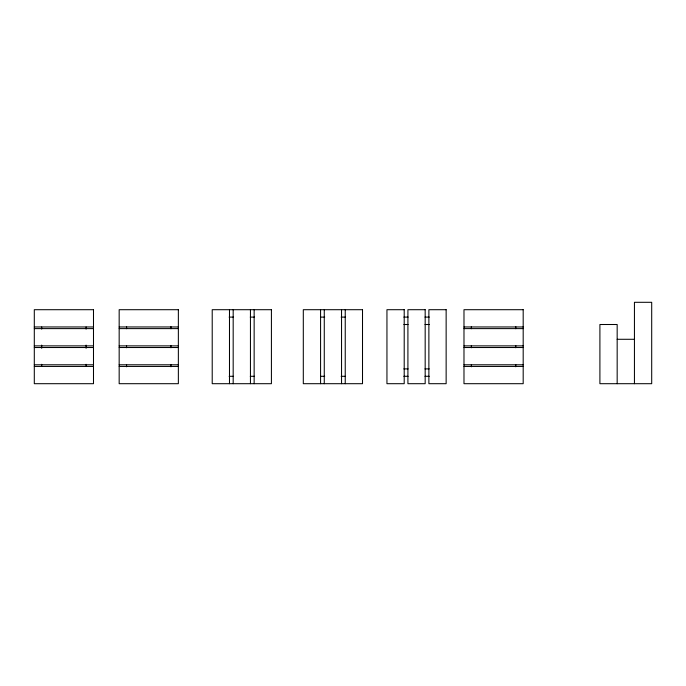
<?xml version="1.0" encoding="UTF-8"?>
<svg xmlns="http://www.w3.org/2000/svg" width="686" height="686" viewBox="0 0 686 686"><rect width="100%" height="100%" fill="white"/><g stroke="black" fill="none" stroke-linecap="round" stroke-linejoin="round"><path stroke-width="1.03" d="M229.133 317.103L233.36 317.103M250.27 317.103L254.497 317.103M320.576 317.103L324.684 317.103M341.131 317.103L345.238 317.103M403.865 317.103L408.093 317.103M425.011 317.103L429.247 317.103M403.865 324.504L408.093 324.504M425.011 324.504L429.247 324.504M34.3 326.965L93.493 326.965M119.167 326.965L178.36 326.965M463.985 326.965L523.186 326.965M34.3 328.611L93.493 328.611M119.167 328.611L178.36 328.611M463.985 328.611L523.186 328.611M617.168 339.287L634.439 339.287M34.3 345.881L93.493 345.881M119.167 345.881L178.36 345.881M463.985 345.881L523.186 345.881M34.3 347.519L93.493 347.519M119.167 347.519L178.36 347.519M463.985 347.519L523.186 347.519M34.3 364.789L93.493 364.789M119.167 364.789L178.36 364.789M463.985 364.789L523.186 364.789M34.3 366.435L93.493 366.435M119.167 366.435L178.36 366.435M463.985 366.435L523.186 366.435M403.848 368.897L408.076 368.897M424.994 368.897L429.222 368.897M229.133 376.297L233.36 376.297M250.27 376.297L254.497 376.297M320.576 376.297L324.684 376.297M341.131 376.297L345.238 376.297M403.848 376.297L408.076 376.297M424.994 376.297L429.222 376.297M634.439 383.697L634.439 302.303L651.7 302.303L651.7 383.697L599.907 383.697L599.907 324.504L617.168 324.504L617.168 383.697M515.786 326.613L515.786 328.731M515.786 345.641L515.786 347.759M515.786 364.669L515.786 366.787M471.368 326.613L471.368 328.731M471.368 345.641L471.385 347.759M471.385 364.669L471.368 366.787M345.238 309.703L345.238 383.697M341.542 309.703L341.542 383.697M324.272 309.703L324.272 383.697M320.576 309.703L320.576 383.697M254.146 309.703L254.146 383.697M250.45 309.703L250.45 383.697M233.18 309.703L233.18 383.697M229.484 309.703L229.484 383.697M170.96 326.613L170.96 328.731M170.96 345.641L170.96 347.759M170.96 364.669L170.96 366.787M126.567 326.613L126.567 328.731M126.55 345.641L126.567 347.759M126.55 364.669L126.567 366.787M86.093 326.965L86.093 329.1M86.093 345.101L86.093 348.299M86.093 364.3L86.093 366.435M41.7 326.965L41.7 329.1M41.7 345.101L41.7 348.299M41.7 364.3L41.7 366.435M93.493 309.703L34.3 309.703L34.3 383.697L93.493 383.697L93.493 309.703M178.36 309.703L119.167 309.703L119.167 383.697L178.36 383.697L178.36 309.703M271.416 309.703L212.214 309.703L212.214 383.697L271.416 383.697L271.416 309.703M362.508 309.703L303.306 309.703L303.306 383.697L362.508 383.697L362.508 309.703M404.208 309.703L386.947 309.703L386.947 383.697L404.208 383.697L404.208 309.703M425.174 309.703L407.913 309.703L407.913 383.697L425.174 383.697L425.174 309.703M446.14 309.703L428.879 309.703L428.879 383.697L446.14 383.697L446.14 309.703M523.186 309.703L463.985 309.703L463.985 383.697L523.186 383.697L523.186 309.703"/></g></svg>
